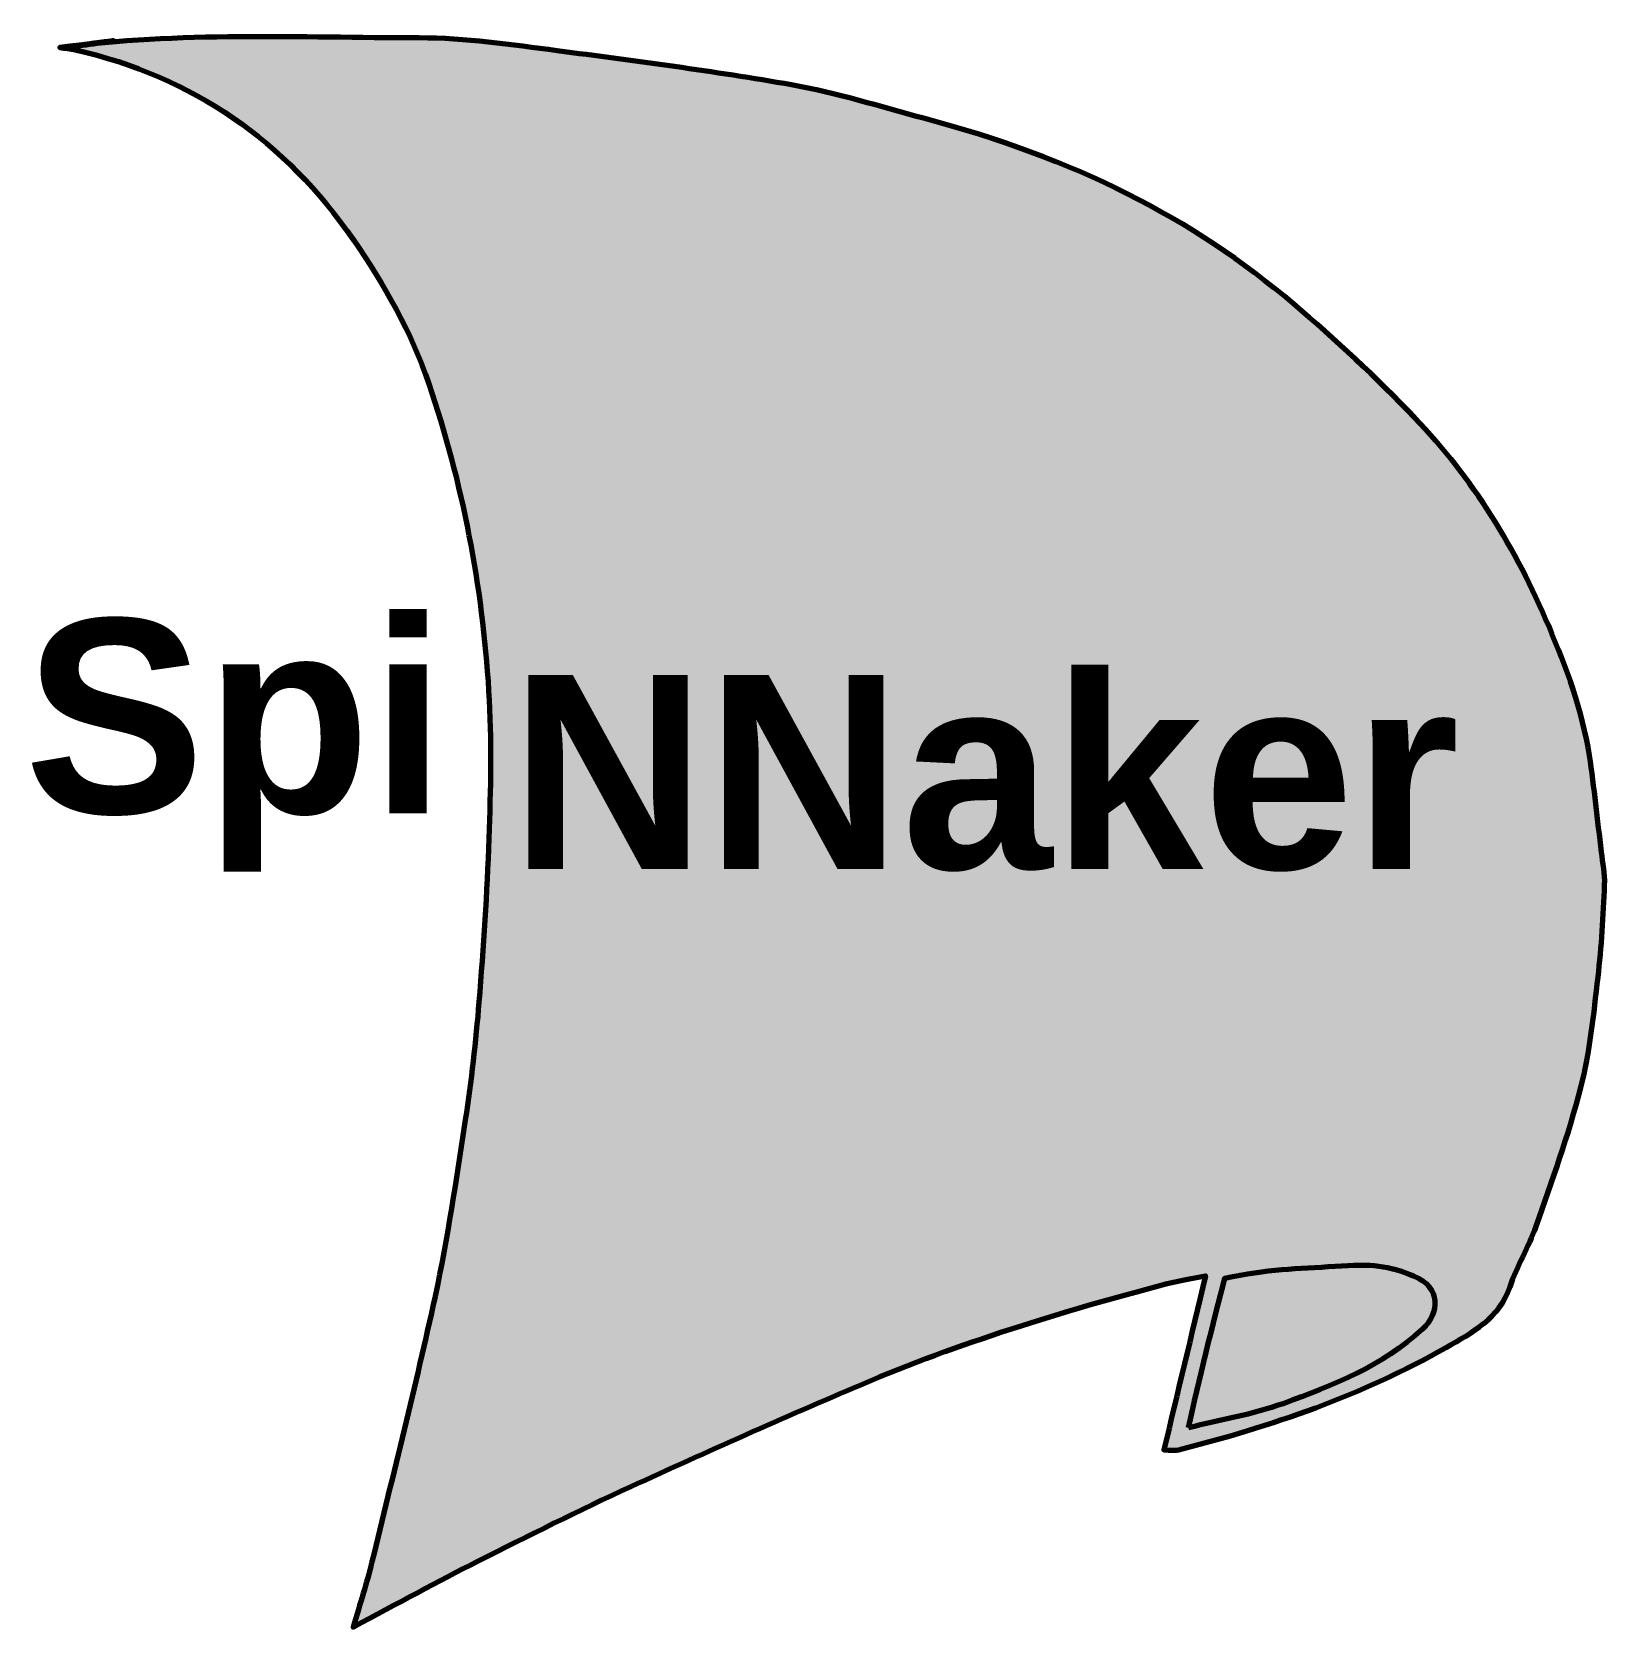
# Model space of a CAD drawing. Header units: inches. Extents: x 42 to 395, y 64 to 421.
import ezdxf

# ---------------------------------------------------------------- set-up
doc = ezdxf.new("R2010")
doc.units = ezdxf.units.IN
doc.header["$MEASUREMENT"] = 0
doc.layers.add('Layer 1', color=7, linetype='Continuous')

msp = doc.modelspace()

# ---------------------------------------------------------------- hatches: boundary and pattern name
at = {"layer": 'Layer 1', "true_color": 0xffffff}
h = msp.add_hatch(color=7, dxfattribs=at)
edge = h.paths.add_edge_path()
edge.add_spline(control_points=[(47.99, 417.85), (74.76, 421.38), (101.71, 420.06), (128.61, 420.02), (138.93, 420.01), (149.28, 418.49), (159.56, 417.14), (177.11, 414.85), (194.68, 412.52), (212.12, 409.49), (222.11, 407.75), (231.87, 404.61), (241.7, 402.01), (275.67, 393), (302, 379.67), (324.71, 360.36), (334.15, 352.33), (343.32, 343.82), (351.9, 334.83), (364.85, 321.24), (374.65, 305.5), (381.93, 288.13), (385.88, 278.68), (389.53, 269.2), (391.07, 259.05), (392.15, 251.87), (392.9, 244.64), (393.77, 237.43), (394.06, 234.98), (394.58, 232.51), (394.47, 230.07), (394.15, 223.15), (393.81, 216.21), (393, 209.34), (392.03, 201.05), (391.21, 192.64), (389.14, 184.59), (386.43, 174.06), (382.7, 163.77), (379.11, 153.48), (377.5, 148.85), (374.84, 144.58), (373.27, 139.94), (370.83, 132.78), (364.83, 129.69), (358.95, 126.33), (340.1, 115.58), (319.79, 108.66), (298.87, 103.35), (298.07, 103.14), (297.16, 103.32), (295.62, 103.32), (298.71, 116.24), (301.75, 128.92), (304.98, 142.41), (301.61, 141.72), (298.8, 141.28), (296.06, 140.56), (272.8, 134.42), (249.82, 127.36), (227.66, 117.96), (210.35, 110.61), (193.17, 102.94), (176.06, 95.11), (164.54, 89.83), (153.2, 84.15), (141.88, 78.43), (132.79, 73.84), (123.87, 68.92), (113.81, 63.59), (115.39, 69.05), (116.85, 73.5), (117.95, 78.03), (122.78, 97.92), (127.82, 117.77), (132.16, 137.77), (134.99, 150.84), (136.93, 164.11), (138.94, 177.33), (140.28, 186.1), (141.29, 194.93), (142.01, 203.77), (142.99, 215.99), (143.83, 228.23), (144.24, 240.48), (144.61, 251.5), (144.87, 262.58), (144.19, 273.58), (142.73, 297.08), (138.35, 320.14), (130.75, 342.45), (126.82, 354.01), (120.83, 364.67), (113.86, 374.75), (98.52, 396.95), (77.87, 411.31), (51.52, 417.37), (50.37, 417.64), (49.17, 417.7), (47.99, 417.85), (74.76, 421.38), (49.17, 417.7), (47.99, 417.85), (74.76, 421.38), (49.17, 417.7), (47.99, 417.85)], knot_values=[0, 0, 0, 0, 1, 1, 1, 2, 2, 2, 3, 3, 3, 4, 4, 4, 5, 5, 5, 6, 6, 6, 7, 7, 7, 8, 8, 8, 9, 9, 9, 10, 10, 10, 11, 11, 11, 12, 12, 12, 13, 13, 13, 14, 14, 14, 15, 15, 15, 16, 16, 16, 17, 17, 17, 18, 18, 18, 19, 19, 19, 20, 20, 20, 21, 21, 21, 22, 22, 22, 23, 23, 23, 24, 24, 24, 25, 25, 25, 26, 26, 26, 27, 27, 27, 28, 28, 28, 29, 29, 29, 30, 30, 30, 31, 31, 31, 32, 32, 32, 33, 33, 33, 34, 34, 34, 35, 35, 35, 35], degree=3, periodic=1)

# ---------------------------------------------------------------- linework, layer by layer
at = {"layer": 'Layer 1', "color": 7, "lineweight": 70, "true_color": 0xffffff}
for points, knots in [([(47.99, 417.85), (74.76, 421.38), (101.71, 420.06), (128.61, 420.02), (138.93, 420.01), (149.28, 418.49), (159.56, 417.14), (177.11, 414.85), (194.68, 412.52), (212.12, 409.49), (222.11, 407.75), (231.87, 404.61), (241.7, 402.01), (275.67, 393), (302, 379.67), (324.71, 360.36), (334.15, 352.33), (343.32, 343.82), (351.9, 334.83), (364.85, 321.24), (374.65, 305.5), (381.93, 288.13), (385.88, 278.68), (389.53, 269.2), (391.07, 259.05), (392.15, 251.87), (392.9, 244.64), (393.77, 237.43), (394.06, 234.98), (394.58, 232.51), (394.47, 230.07), (394.15, 223.15), (393.81, 216.21), (393, 209.34), (392.03, 201.05), (391.21, 192.64), (389.14, 184.59), (386.43, 174.06), (382.7, 163.77), (379.11, 153.48), (377.5, 148.85), (374.84, 144.58), (373.27, 139.94), (370.83, 132.78), (364.83, 129.69), (358.95, 126.33), (340.1, 115.58), (319.79, 108.66), (298.87, 103.35), (298.07, 103.14), (297.16, 103.32), (295.62, 103.32), (298.71, 116.24), (301.75, 128.92), (304.98, 142.41), (301.61, 141.72), (298.8, 141.28), (296.06, 140.56), (272.8, 134.42), (249.82, 127.36), (227.66, 117.96), (210.35, 110.61), (193.17, 102.94), (176.06, 95.11), (164.54, 89.83), (153.2, 84.15), (141.88, 78.43), (132.79, 73.84), (123.87, 68.92), (113.81, 63.59), (115.39, 69.05), (116.85, 73.5), (117.95, 78.03), (122.78, 97.92), (127.82, 117.77), (132.16, 137.77), (134.99, 150.84), (136.93, 164.11), (138.94, 177.33), (140.28, 186.1), (141.29, 194.93), (142.01, 203.77), (142.99, 215.99), (143.83, 228.23), (144.24, 240.48), (144.61, 251.5), (144.87, 262.58), (144.19, 273.58), (142.73, 297.08), (138.35, 320.14), (130.75, 342.45), (126.82, 354.01), (120.83, 364.67), (113.86, 374.75), (98.52, 396.95), (77.87, 411.31), (51.52, 417.37), (50.37, 417.64), (49.17, 417.7), (47.99, 417.85), (74.76, 421.38), (49.17, 417.7), (47.99, 417.85), (74.76, 421.38), (49.17, 417.7), (47.99, 417.85)], [0, 0, 0, 0, 1, 1, 1, 2, 2, 2, 3, 3, 3, 4, 4, 4, 5, 5, 5, 6, 6, 6, 7, 7, 7, 8, 8, 8, 9, 9, 9, 10, 10, 10, 11, 11, 11, 12, 12, 12, 13, 13, 13, 14, 14, 14, 15, 15, 15, 16, 16, 16, 17, 17, 17, 18, 18, 18, 19, 19, 19, 20, 20, 20, 21, 21, 21, 22, 22, 22, 23, 23, 23, 24, 24, 24, 25, 25, 25, 26, 26, 26, 27, 27, 27, 28, 28, 28, 29, 29, 29, 30, 30, 30, 31, 31, 31, 32, 32, 32, 33, 33, 33, 34, 34, 34, 35, 35, 35, 35]), ([(301.13, 108.29), (308.26, 110.06), (315.53, 111.24), (322.33, 113.7), (333.51, 117.73), (344.64, 122.1), (353.6, 130.39), (357.45, 133.95), (357.89, 139.84), (351.63, 142.37), (345.94, 144.67), (342.33, 145.17), (334.01, 144.54), (325.69, 143.92), (318.67, 144), (309.33, 141.83), (306.74, 132.22), (303.41, 118.51), (301.13, 108.29)], [0, 0, 0, 0, 1, 1, 1, 2, 2, 2, 3, 3, 3, 4, 4, 4, 5, 5, 5, 6, 6, 6, 6])]:
    msp.add_open_spline(points, degree=3, knots=knots, dxfattribs=at)

# ---------------------------------------------------------------- texts
at = {"layer": 'Layer 1', "color": 7, "true_color": 0xffffff, "insert": (40, 233), "char_height": 43.52, "attachment_point": 7}
msp.add_mtext('\\fArial|b1|i0|c0|p34;\\W1;Spi', dxfattribs=at)
at = {"layer": 'Layer 1', "color": 18, "true_color": 0x000000, "insert": (149, 233), "char_height": 43.52, "attachment_point": 7}
msp.add_mtext('\\fArial|b1|i0|c0|p34;\\W1;NNaker', dxfattribs=at)

doc.saveas('drawing.dxf')
